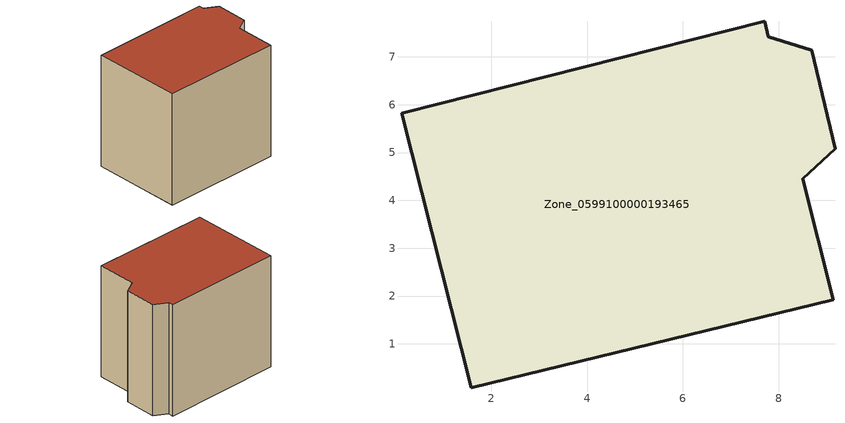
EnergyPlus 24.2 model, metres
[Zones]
Zone_0599100000193465
 floor ground (C_G): 9.14,1.93 1.57,0.08 0.12,5.82 7.71,7.75 7.79,7.42 8.69,7.14 9.18,5.08 8.51,4.46 z0
 wall outside (C_F): 9.18,5.08 8.69,7.14 7.79,7.42 7.71,7.75 0.12,5.82 1.57,0.08 9.14,1.93 8.51,4.46 9.18,5.08 z0:7.48
 roof outside (C_R): 1.57,0.08 9.14,1.93 8.51,4.46 9.18,5.08 8.69,7.14 7.79,7.42 7.71,7.75 0.12,5.82 z7.48
[BUILDING]
Pand.0599100000193465: North Axis=0; Terrain=City; Loads Convergence Tolerance Value=0.04; Temperature Convergence Tolerance Value=0.4; Solar Distribution=FullExterior; Maximum Number of Warmup Days=25; Minimum Number of Warmup Days=1
[Site:Location]
Rotterdam.The.Hague.AP_ZH_NLD Design_Conditions: Latitude=51.96; Longitude=4.45; Time Zone=1; Elevation=-4.5
[SITE:GROUNDTEMPERATURE:BUILDINGSURFACE]
18, 18, 18, 18, 18, 18, 18, 18, 18, 18, 18, 18
[MATERIAL] Thermal Absorptance=0.9; Solar Absorptance=0.7; Visible Absorptance=0.7
Name | Roughness | Thickness | Conductivity | Density | Specific Heat
G.TI.1946-1964 | MediumSmooth | 0.15 | 1 | 540 | 1210
F.TI.1946-1964 | Rough | 0.3 | 0.857143 | 1920 | 840
R.TI.1946-1964 | MediumRough | 0.2 | 0.277778 | 1500 | 1000
[CONSTRUCTION]
C_G: G.TI.1946-1964
C_F: F.TI.1946-1964
C_R: R.TI.1946-1964
[ZONE]
Zone_0599100000193465: Type=1; Multiplier=1; Ceiling Height=Autocalculate; Volume=Autocalculate; Floor Area=autocalculate; Part of Total Floor Area=Yes
[ZONEINFILTRATION:DESIGNFLOWRATE]
Infil_Zone_0599100000193465: Zone or ZoneList or Space or SpaceList=Zone_0599100000193465; Schedule=AlwaysOn; Design Flow Rate Calculation Method=Flow/Area; Flow Rate per Floor Area=0.003; Constant Term Coefficient=1; Temperature Term Coefficient=0; Velocity Term Coefficient=0; Velocity Squared Term Coefficient=0
[HVACTEMPLATE:ZONE:IDEALLOADSAIRSYSTEM]
Zone_0599100000193465: Maximum Heating Supply Air Temperature=50; Minimum Cooling Supply Air Temperature=13; Maximum Heating Supply Air Humidity Ratio=0.0156; Minimum Cooling Supply Air Humidity Ratio=0.0077; Heating Limit=NoLimit; Cooling Limit=NoLimit; Dehumidification Control Type=ConstantSensibleHeatRatio; Cooling Sensible Heat Ratio=0.7; Dehumidification Setpoint=60; Humidification Control Type=None; Humidification Setpoint=30; Outdoor Air Method=None; Outdoor Air Flow Rate per Person=0.00944; Outdoor Air Flow Rate per Zone Floor Area=0; Outdoor Air Flow Rate per Zone=0; Demand Controlled Ventilation Type=None; Outdoor Air Economizer Type=NoEconomizer; Heat Recovery Type=None; Sensible Heat Recovery Effectiveness=0.7; Latent Heat Recovery Effectiveness=0.65
[ZONECONTROL:THERMOSTAT]
ThermostatControl_Zone_0599100000193465: Zone or ZoneList=Zone_0599100000193465; Control Type Schedule=DualSetpointControlType; Control 1=Thermostat_Zone_0599100000193465; Temperature Difference Between Cutout And Setpoint=0
[THERMOSTATSETPOINT:DUALSETPOINT]
Thermostat_Zone_0599100000193465: Heating Setpoint Temperature Schedule=HeatingSetpoint_Zone_0599100000193465; Cooling Setpoint Temperature Schedule=CoolingSetpoint_Zone_0599100000193465
[SCHEDULE:COMPACT]
HeatingSetpoint_Zone_0599100000193465: Through: 12/31, For: AllDays, Until: 24:00, 21
CoolingSetpoint_Zone_0599100000193465: Through: 12/31, For: AllDays, Until: 24:00, 24
DualSetpointControlType: Through: 12/31, For: AllDays, Until: 24:00, 4
AlwaysOn: Through: 12/31, For: AllDays, Until: 24:00, 1
